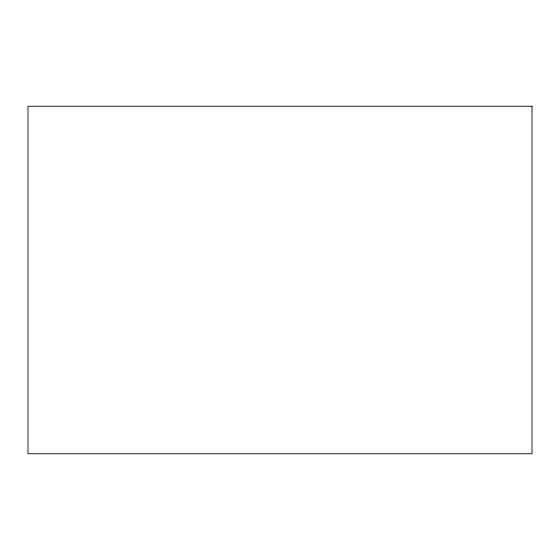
<?xml version="1.0" encoding="UTF-8"?>
<svg xmlns="http://www.w3.org/2000/svg" width="560" height="560" viewBox="0 0 560 560"><rect width="100%" height="100%" fill="white"/><g stroke="black" fill="none" stroke-linecap="round" stroke-linejoin="round"><path stroke-width="0.84" d="M532 106.239L28 106.239L28 453.761L532 453.761L532 106.239"/></g></svg>
